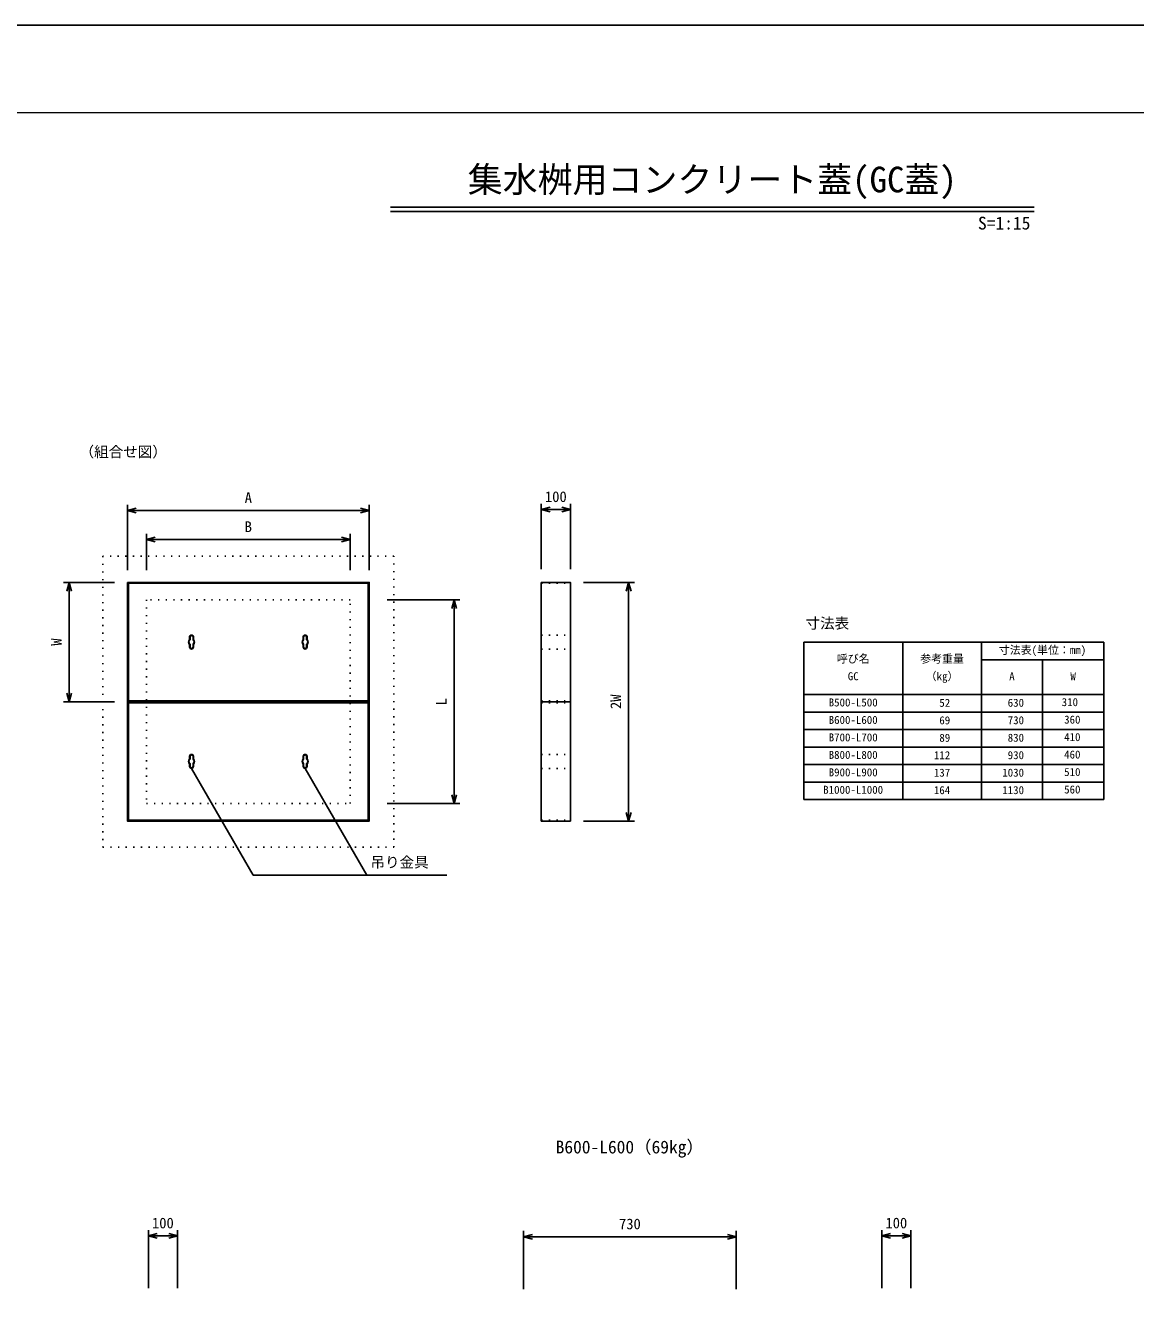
# Model space of a CAD drawing. Units: millimetres, scale not verified. Extents: x -6300 to 6300, y -4455 to 4455.
# Drawn here: x -2359 to 1454, y 106 to 4455 of the extents above; entities that cross this region are included whole.
import ezdxf
from ezdxf.enums import TextEntityAlignment as Align

# ---------------------------------------------------------------- set-up
doc = ezdxf.new("R2010")
doc.units = ezdxf.units.MM
doc.header["$LTSCALE"] = 15
doc.linetypes.add('DOTTED', pattern=[1.75, 0.25, -1.5])
for name, color, linetype, lineweight in [('0-0_DIM', 7, 'Continuous', 25), ('0-1_Defpoints', 5, 'Continuous', 25), ('0-2_HYO', 3, 'Continuous', 25), ('0-3_HYO2', 4, 'Continuous', 25), ('0-4_OUTLINE', 3, 'Continuous', 25), ('0-5_OUTLINE2', 4, 'DOTTED', 25), ('0-6_TXT', 7, 'Continuous', 25), ('0-7_WAKU', 3, 'Continuous', 13)]:
    doc.layers.add(name, color=color, linetype=linetype, lineweight=lineweight)
doc.styles.add('ＭＳ ゴシック', font='')
doc.styles.get('ＭＳ ゴシック').set_extended_font_data('MS Gothic')

msp = doc.modelspace()

# ---------------------------------------------------------------- linework, layer by layer
at = {"layer": '0-0_DIM'}
for p, q in [((-2008.29, 2583.63), (-2008.29, 2808.63)), ((-1178.29, 2788.63), (-2008.29, 2788.63)), ((-1178.29, 2583.63), (-1178.29, 2808.63)), ((-587.31, 2586.83), (-587.31, 2811.83)), ((-487.31, 2791.83), (-587.31, 2791.83)), ((-487.31, 2586.83), (-487.31, 2811.83)), ((-1943.29, 2583.63), (-1943.29, 2708.63)), ((-1243.29, 2583.63), (-1243.29, 2708.63)), ((-1243.29, 2688.63), (-1943.29, 2688.63)), ((-2053.29, 2541.83), (-2228.29, 2541.83)), ((-2208.29, 2131.83), (-2208.29, 2541.83)), ((-442.31, 2541.83), (-267.31, 2541.83)), ((-287.31, 1721.83), (-287.31, 2541.83)), ((-1116.49, 2481.83), (-866.49, 2481.83)), ((-886.49, 1781.83), (-886.49, 2481.83)), ((-2053.29, 2131.83), (-2228.29, 2131.83)), ((-1788.29, 1902.73), (-1576.85, 1536.51)), ((-1398.29, 1902.73), (-1186.85, 1536.51)), ((-1116.49, 1781.83), (-866.49, 1781.83)), ((-442.31, 1721.83), (-267.31, 1721.83)), ((-911.75, 1536.51), (-1576.85, 1536.51)), ((-1936.64, 117.26), (-1936.64, 317.26)), ((-1836.64, 117.26), (-1836.64, 317.26)), ((-648, 114.06), (-648, 314.06)), ((82, 114.06), (82, 314.06)), ((581.93, 117.26), (581.93, 317.26)), ((681.93, 117.26), (681.93, 317.26)), ((-1836.64, 297.26), (-1936.64, 297.26)), ((82, 294.06), (-648, 294.06)), ((681.93, 297.26), (581.93, 297.26))]:
    msp.add_line(p, q, dxfattribs=at)
for points in [[(-1978.29, 2796.67), (-2008.29, 2788.63), (-1978.29, 2780.6)], [(-1208.29, 2796.67), (-1178.29, 2788.63), (-1208.29, 2780.6)], [(-557.31, 2799.87), (-587.31, 2791.83), (-557.31, 2783.8)], [(-517.31, 2799.87), (-487.31, 2791.83), (-517.31, 2783.8)], [(-1913.29, 2696.67), (-1943.29, 2688.63), (-1913.29, 2680.6)], [(-1273.29, 2696.67), (-1243.29, 2688.63), (-1273.29, 2680.6)], [(-2216.33, 2511.83), (-2208.29, 2541.83), (-2200.25, 2511.83)], [(-279.27, 2511.83), (-287.31, 2541.83), (-295.35, 2511.83)], [(-878.45, 2451.83), (-886.49, 2481.83), (-894.53, 2451.83)], [(-2216.33, 2161.83), (-2208.29, 2131.83), (-2200.25, 2161.83)], [(-878.45, 1811.83), (-886.49, 1781.83), (-894.53, 1811.83)], [(-279.27, 1751.83), (-287.31, 1721.83), (-295.35, 1751.83)], [(-1906.64, 305.3), (-1936.64, 297.26), (-1906.64, 289.22)], [(-1866.64, 305.3), (-1836.64, 297.26), (-1866.64, 289.22)], [(611.93, 305.3), (581.93, 297.26), (611.93, 289.22)], [(651.93, 305.3), (681.93, 297.26), (651.93, 289.22)], [(-618, 302.1), (-648, 294.06), (-618, 286.02)], [(52, 302.1), (82, 294.06), (52, 286.02)]]:
    msp.add_lwpolyline(points, dxfattribs=at)
at = {"layer": '0-1_Defpoints'}
msp.add_lwpolyline([(-6300, -4455), (6300, -4455), (6300, 4455), (-6300, 4455)], close=True, dxfattribs=at)
at = {"layer": '0-2_HYO'}
for p, q in [((313.85, 2336.16), (1343.85, 2336.16)), ((313.85, 2336.16), (313.85, 1796.16)), ((653.85, 2336.16), (653.85, 1796.16)), ((923.85, 2336.16), (923.85, 1796.16)), ((1343.85, 2336.16), (1343.85, 1796.16)), ((923.85, 2276.16), (1343.85, 2276.16)), ((1133.85, 2276.16), (1133.85, 1796.16)), ((313.85, 2156.16), (1343.85, 2156.16)), ((313.85, 1796.16), (1343.85, 1796.16))]:
    msp.add_line(p, q, dxfattribs=at)
at = {"layer": '0-3_HYO2'}
for p, q in [((313.85, 2096.16), (1343.85, 2096.16)), ((313.85, 2036.16), (1343.85, 2036.16)), ((313.85, 1976.16), (1343.85, 1976.16)), ((313.85, 1916.16), (1343.85, 1916.16)), ((313.85, 1856.16), (1343.85, 1856.16))]:
    msp.add_line(p, q, dxfattribs=at)
at = {"layer": '0-4_OUTLINE'}
for p, q in [((-1794.89, 2345.13), (-1794.89, 2354.33)), ((-1793.29, 2344.32), (-1793.29, 2354.33)), ((-1783.29, 2354.33), (-1783.29, 2344.32)), ((-1781.69, 2354.33), (-1781.69, 2345.13)), ((-1404.89, 2345.13), (-1404.89, 2354.33)), ((-1403.29, 2344.32), (-1403.29, 2354.33)), ((-1393.29, 2354.33), (-1393.29, 2344.32)), ((-1391.69, 2354.33), (-1391.69, 2345.13)), ((-1794.89, 2319.33), (-1794.89, 2328.54)), ((-1793.29, 2319.33), (-1793.29, 2329.35)), ((-1783.29, 2329.35), (-1783.29, 2319.33)), ((-1781.69, 2328.54), (-1781.69, 2319.33)), ((-1404.89, 2319.33), (-1404.89, 2328.54)), ((-1403.29, 2319.33), (-1403.29, 2329.35)), ((-1393.29, 2329.35), (-1393.29, 2319.33)), ((-1391.69, 2328.54), (-1391.69, 2319.33)), ((-1794.89, 1935.13), (-1794.89, 1944.33)), ((-1794.89, 1909.33), (-1794.89, 1918.54)), ((-1793.29, 1934.32), (-1793.29, 1944.33)), ((-1793.29, 1909.33), (-1793.29, 1919.35)), ((-1783.29, 1944.33), (-1783.29, 1934.32)), ((-1783.29, 1919.35), (-1783.29, 1909.33)), ((-1781.69, 1944.33), (-1781.69, 1935.13)), ((-1781.69, 1918.54), (-1781.69, 1909.33)), ((-1404.89, 1935.13), (-1404.89, 1944.33)), ((-1404.89, 1909.33), (-1404.89, 1918.54)), ((-1403.29, 1934.32), (-1403.29, 1944.33)), ((-1403.29, 1909.33), (-1403.29, 1919.35)), ((-1393.29, 1944.33), (-1393.29, 1934.32)), ((-1393.29, 1919.35), (-1393.29, 1909.33)), ((-1391.69, 1944.33), (-1391.69, 1935.13)), ((-1391.69, 1918.54), (-1391.69, 1909.33))]:
    msp.add_line(p, q, dxfattribs=at)
for points in [[(-2008.29, 2541.83), (-1178.29, 2541.83), (-1178.29, 2131.83), (-2008.29, 2131.83)], [(-2005.09, 2538.63), (-1181.49, 2538.63), (-1181.49, 2135.03), (-2005.09, 2135.03)], [(-587.31, 2541.83), (-487.31, 2541.83), (-487.31, 2131.83), (-587.31, 2131.83)], [(-2008.29, 2131.83), (-1178.29, 2131.83), (-1178.29, 1721.83), (-2008.29, 1721.83)], [(-587.31, 2131.83), (-487.31, 2131.83), (-487.31, 1721.83), (-587.31, 1721.83)], [(-2005.09, 2128.63), (-1181.49, 2128.63), (-1181.49, 1725.03), (-2005.09, 1725.03)]]:
    msp.add_lwpolyline(points, close=True, dxfattribs=at)
for centre, radius, start, end in [((-1788.29, 2354.33), 6.6, 0, 180.00002), ((-1788.29, 2354.33), 5, 0, 180.00002), ((-1398.29, 2354.33), 6.6, 0, 180.00002), ((-1398.29, 2354.33), 5, 0, 180.00002), ((-1788.29, 2336.83), 10.6, 128.50929, 231.49071), ((-1788.29, 2336.83), 9, 123.74899, 236.25101), ((-1788.29, 2319.33), 6.6, 180, 359.99998), ((-1788.29, 2319.33), 5, 180, 359.99998), ((-1788.29, 2336.83), 9, 303.74899, 56.25101), ((-1788.29, 2336.83), 10.6, 308.50929, 51.49071), ((-1398.29, 2336.83), 10.6, 128.50929, 231.49071), ((-1398.29, 2336.83), 9, 123.74899, 236.25101), ((-1398.29, 2319.33), 6.6, 180, 359.99998), ((-1398.29, 2319.33), 5, 180, 359.99998), ((-1398.29, 2336.83), 9, 303.74899, 56.25101), ((-1398.29, 2336.83), 10.6, 308.50929, 51.49071), ((-1788.29, 1926.83), 10.6, 128.50929, 231.49071), ((-1788.29, 1926.83), 9, 123.74899, 236.25101), ((-1788.29, 1944.33), 6.6, 0, 180.00002), ((-1788.29, 1944.33), 5, 0, 180.00002), ((-1788.29, 1926.83), 9, 303.74899, 56.25101), ((-1788.29, 1926.83), 10.6, 308.50929, 51.49071), ((-1398.29, 1926.83), 10.6, 128.50929, 231.49071), ((-1398.29, 1926.83), 9, 123.74899, 236.25101), ((-1398.29, 1944.33), 6.6, 0, 180.00002), ((-1398.29, 1944.33), 5, 0, 180.00002), ((-1398.29, 1926.83), 9, 303.74899, 56.25101), ((-1398.29, 1926.83), 10.6, 308.50929, 51.49071), ((-1788.29, 1909.33), 6.6, 180, 359.99998), ((-1788.29, 1909.33), 5, 180, 359.99998), ((-1398.29, 1909.33), 6.6, 180, 359.99998), ((-1398.29, 1909.33), 5, 180, 359.99998)]:
    msp.add_arc(centre, radius, start, end, dxfattribs=at)
at = {"layer": '0-5_OUTLINE2'}
for p, q in [((-587.31, 2538.63), (-487.31, 2538.63)), ((-587.31, 2360.93), (-487.31, 2360.93)), ((-587.31, 2312.73), (-487.31, 2312.73)), ((-587.31, 2135.03), (-487.31, 2135.03)), ((-587.31, 2128.63), (-487.31, 2128.63)), ((-587.31, 1950.93), (-487.31, 1950.93)), ((-587.31, 1902.73), (-487.31, 1902.73)), ((-587.31, 1725.03), (-487.31, 1725.03))]:
    msp.add_line(p, q, dxfattribs=at)
for points in [[(-2093.29, 1631.83), (-1093.29, 1631.83), (-1093.29, 2631.83), (-2093.29, 2631.83)], [(-1943.29, 1781.83), (-1243.29, 1781.83), (-1243.29, 2481.83), (-1943.29, 2481.83)]]:
    msp.add_lwpolyline(points, close=True, dxfattribs=at)
at = {"layer": '0-6_TXT'}
for p, q in [((-1105.56, 3830), (1105.56, 3830)), ((-1105.56, 3815.6), (1105.56, 3815.6))]:
    msp.add_line(p, q, dxfattribs=at)
at = {"layer": '0-7_WAKU'}
msp.add_lwpolyline([(-6000, -4155), (6000, -4155), (6000, 4155), (-6000, 4155)], close=True, dxfattribs=at)

# ---------------------------------------------------------------- texts
at = {"layer": '0-0_DIM', "style": 'ＭＳ ゴシック'}
for s, p in [('A', (-1605.79, 2803.63)), ('100', (-574.81, 2806.83)), ('B', (-1605.79, 2703.63)), ('吊り金具', (-1173.99, 1551.51)), ('100', (-1924.14, 312.26)), ('730', (-320.5, 309.06)), ('100', (594.43, 312.26))]:
    msp.add_text(s, height=36.66, dxfattribs=at).set_placement(p, align=Align.BOTTOM_LEFT)
for s, p in [('W', (-2223.29, 2324.33)), ('L', (-901.49, 2119.33)), ('2W', (-302.31, 2106.83))]:
    msp.add_text(s, height=36.66, rotation=90, dxfattribs=at).set_placement(p, align=Align.BOTTOM_LEFT)
at = {"layer": '0-6_TXT', "style": 'ＭＳ ゴシック'}
for s, height, p in [('集水桝用コンクリート蓋(GC蓋)', 87.98, (-840, 3855)), ('S', 43.99, (912.2, 3740.48)), ('=', 43.99, (942.2, 3740.48)), ('1', 43.99, (972.2, 3740.48)), (':', 43.99, (1002.2, 3740.48)), ('1', 43.99, (1032.2, 3740.48)), ('5', 43.99, (1062.2, 3740.48)), ('（組合せ図）', 36.66, (-2172.89, 2960.93)), ('寸法表', 36.66, (319.85, 2372.16)), ('寸法表(単位：㎜)', 27.49, (983.85, 2287.41)), ('呼び名', 27.49, (427.6, 2257.41)), ('参考重量', 27.49, (713.85, 2257.41)), ('GC', 27.49, (465.1, 2197.41)), ('（kg）', 27.49, (732.6, 2197.41)), ('A', 27.49, (1019.47, 2197.41)), ('W', 27.49, (1229.47, 2197.41)), ('B500-L500', 27.49, (399.47, 2107.41)), (' 52', 27.49, (760.72, 2106.08)), (' 630', 27.49, (995.53, 2106.36)), ('310', 27.49, (1199.63, 2108.51)), ('B600-L600', 27.49, (399.47, 2047.41)), (' 69', 27.49, (760.72, 2046.08)), (' 730', 27.49, (995.53, 2046.36)), ('360', 27.49, (1208.05, 2048.51)), ('B700-L700', 27.49, (399.47, 1987.41)), (' 89', 27.49, (760.72, 1986.08)), (' 830', 27.49, (995.53, 1986.36)), ('410', 27.49, (1208.05, 1988.51)), ('B800-L800', 27.49, (399.47, 1927.41)), ('112', 27.49, (760.72, 1926.17)), (' 930', 27.49, (995.53, 1926.36)), ('460', 27.49, (1208.05, 1928.51)), ('B900-L900', 27.49, (399.47, 1867.41)), ('137', 27.49, (760.72, 1866.17)), ('1030', 27.49, (995.53, 1866.36)), ('510', 27.49, (1208.05, 1868.51)), ('B1000-L1000', 27.49, (380.72, 1807.41)), ('164', 27.49, (760.72, 1806.17)), ('1130', 27.49, (995.53, 1806.36)), ('560', 27.49, (1208.05, 1808.51)), ('B600-L600（69kg）', 43.99, (-538, 567.26))]:
    msp.add_text(s, height=height, dxfattribs=at).set_placement(p, align=Align.BOTTOM_LEFT)

doc.saveas('drawing.dxf')
